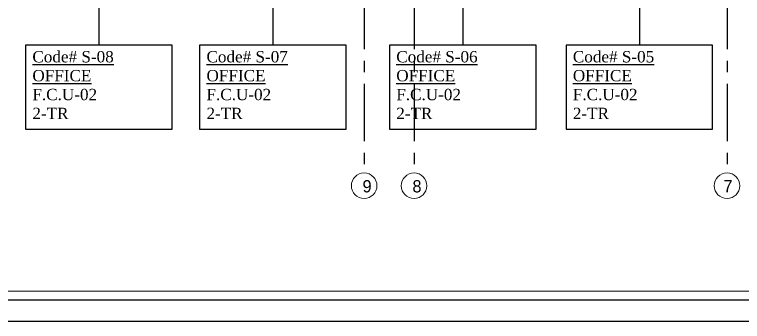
# Model space of a CAD drawing. Extents: x -659 to -592, y -249 to 29.
# Drawn here: x -642.07 to -626.02, y -169.41 to -162.64 of the extents above; entities that cross this region are included whole.
import ezdxf

# ---------------------------------------------------------------- set-up
doc = ezdxf.new("R2010")
doc.units = 0
doc.header["$MEASUREMENT"] = 0
doc.linetypes.add('CENTERX2', pattern=[101.6, 63.5, -12.7, 12.7, -12.7])
for name, color, linetype in [('AXIS', 1, 'CENTERX2'), ('CH.W.PIPING TEXT', 4, 'Continuous'), ('fram', 252, 'Continuous'), ('WALL', 4, 'Continuous')]:
    doc.layers.add(name, color=color, linetype=linetype)
doc.layers.add('AXIS-TXT', color=171, linetype='Continuous', lineweight=20)
doc.styles.add('AC', font='romans.shx', dxfattribs={"height": 0.2})
doc.styles.add('ARABY', font='sosa.shx')
doc.dimstyles.new('IHAB', dxfattribs={"dimscale": 0, "dimtxt": 0.15, "dimasz": 0.09, "dimexe": 0.18, "dimexo": 0.0625, "dimgap": 0, "dimtad": 0, "dimtih": 1, "dimtoh": 1, "dimzin": 0, "dimdsep": 46, "dimtxsty": 'ARABY', "dimcen": 0.03, "dimse1": 1, "dimse2": 1, "dimclrd": 36, "dimclrt": 42, "dimadec": 0, "dimazin": 0, "dimtfac": 1, "dimtmove": 1, "dimatfit": 3, "dimldrblk": 'ORIGIN', "dimfxl": 1, "dimtolj": 1, "dimtzin": 0, "dimarcsym": 0})

# ---------------------------------------------------------------- blocks, each defined once
blk = doc.blocks.new('DOT')
at = {"color": 0, "linetype": 'ByBlock'}
blk.add_line((-0.5, 0), (-1, 0), dxfattribs=at)
at = {"color": 0, "linetype": 'ByBlock', "const_width": 0.5}
blk.add_lwpolyline([(-0.25, 0, 1), (0.25, 0, 1)], format="xyb", close=True, dxfattribs=at)

msp = doc.modelspace()

# ---------------------------------------------------------------- linework, layer by layer
at = {"layer": 'AXIS', "color": 252, "linetype": 'CENTERX2', "ltscale": 0.02}
for p, q in [((-634.364, -133.685), (-634.364, -166.133)), ((-633.264, -133.685), (-633.264, -166.133)), ((-626.364, -133.685), (-626.364, -166.133))]:
    msp.add_line(p, q, dxfattribs=at)
at = {"layer": 'AXIS-TXT'}
for centre in [(-634.364, -166.415), (-633.264, -166.415), (-626.364, -166.415)]:
    msp.add_circle(centre, 0.282, dxfattribs=at)
at = {"layer": 'CH.W.PIPING TEXT', "color": 34, "linetype": 'Continuous'}
for points in [[(-641.829, -165.167), (-638.596, -165.167), (-638.596, -163.318), (-641.829, -163.318)], [(-637.991, -165.167), (-634.758, -165.167), (-634.758, -163.318), (-637.991, -163.318)], [(-633.807, -165.167), (-630.574, -165.167), (-630.574, -163.318), (-633.807, -163.318)], [(-629.914, -165.167), (-626.681, -165.167), (-626.681, -163.318), (-629.914, -163.318)]]:
    msp.add_lwpolyline(points, close=True, dxfattribs=at)
at = {"layer": 'fram'}
msp.add_line((-658.599, -168.932), (-594.553, -168.932), dxfattribs=at)
for points in [[(-659.076, -131.409), (-594.076, -131.409), (-594.076, -169.409), (-659.076, -169.409)], [(-602.129, -131.886), (-658.599, -131.886), (-658.599, -168.932), (-602.129, -168.932)]]:
    msp.add_lwpolyline(points, close=True, dxfattribs=at)
at = {"layer": 'WALL', "color": 252, "linetype": 'Continuous'}
msp.add_lwpolyline([(-602.321, -132.078, 0.0192, 0.0192, 0), (-658.407, -132.078, 0.0192, 0.0192, 0), (-658.407, -168.74, 0.0192, 0.0192, 0), (-602.321, -168.74, 0.0192, 0.0192, 0)], format="xyseb", close=True, dxfattribs=at)

# ---------------------------------------------------------------- texts
at = {"layer": 'AXIS-TXT', "style": 'ARABY'}
for s, p in [('9', (-634.4, -166.562, 0)), ('8', (-633.3, -166.562, 0)), ('7', (-626.444, -166.562, 0))]:
    msp.add_text(s, height=0.27, dxfattribs=at).set_placement(p)
at = {"layer": 'CH.W.PIPING TEXT', "color": 47, "linetype": 'Continuous', "char_height": 0.25, "width": 3.95146, "attachment_point": 7, "style": 'AC'}
for s, insert in [('\\A1;{\\fTimes New Roman|b0|i0|c0|p18;\\L\\C3;Code# S-08\\POFFICE\\P\\l\\C256;F.C.U-02\\L\\C3;\\P\\l\\C34;2-TR}', (-641.678, -164.945)), ('\\A1;{\\fTimes New Roman|b0|i0|c0|p18;\\L\\C3;Code# S-07\\POFFICE\\P\\l\\C256;F.C.U-02\\L\\C3;\\P\\l\\C34;2-TR}', (-637.84, -164.945)), ('\\A1;{\\fTimes New Roman|b0|i0|c0|p18;\\L\\C3;Code# S-06\\POFFICE\\P\\l\\C256;F.C.U-02\\L\\C3;\\P\\l\\C34;2-TR}', (-633.656, -164.945)), ('\\A1;{\\fTimes New Roman|b0|i0|c0|p18;\\L\\C3;Code# S-05\\POFFICE\\P\\l\\C256;F.C.U-02\\L\\C3;\\P\\l\\C34;2-TR}', (-629.763, -164.945))]:
    msp.add_mtext(s, dxfattribs=dict(at, insert=insert))

# ---------------------------------------------------------------- leaders
at = {"layer": 'CH.W.PIPING TEXT', "color": 47, "linetype": 'Continuous'}
for points in [[(-640.212, -160.018), (-640.212, -163.318)], [(-636.375, -160.018), (-636.375, -163.318)], [(-632.19, -160.018), (-632.19, -163.318)], [(-628.297, -160.018), (-628.297, -163.318)]]:
    msp.add_leader(points, dimstyle='IHAB', override={"dimscale": 1, "dimasz": 0.3, "dimclrd": 47, "dimldrblk": 'DOT'}, dxfattribs=at)

doc.saveas('drawing.dxf')
